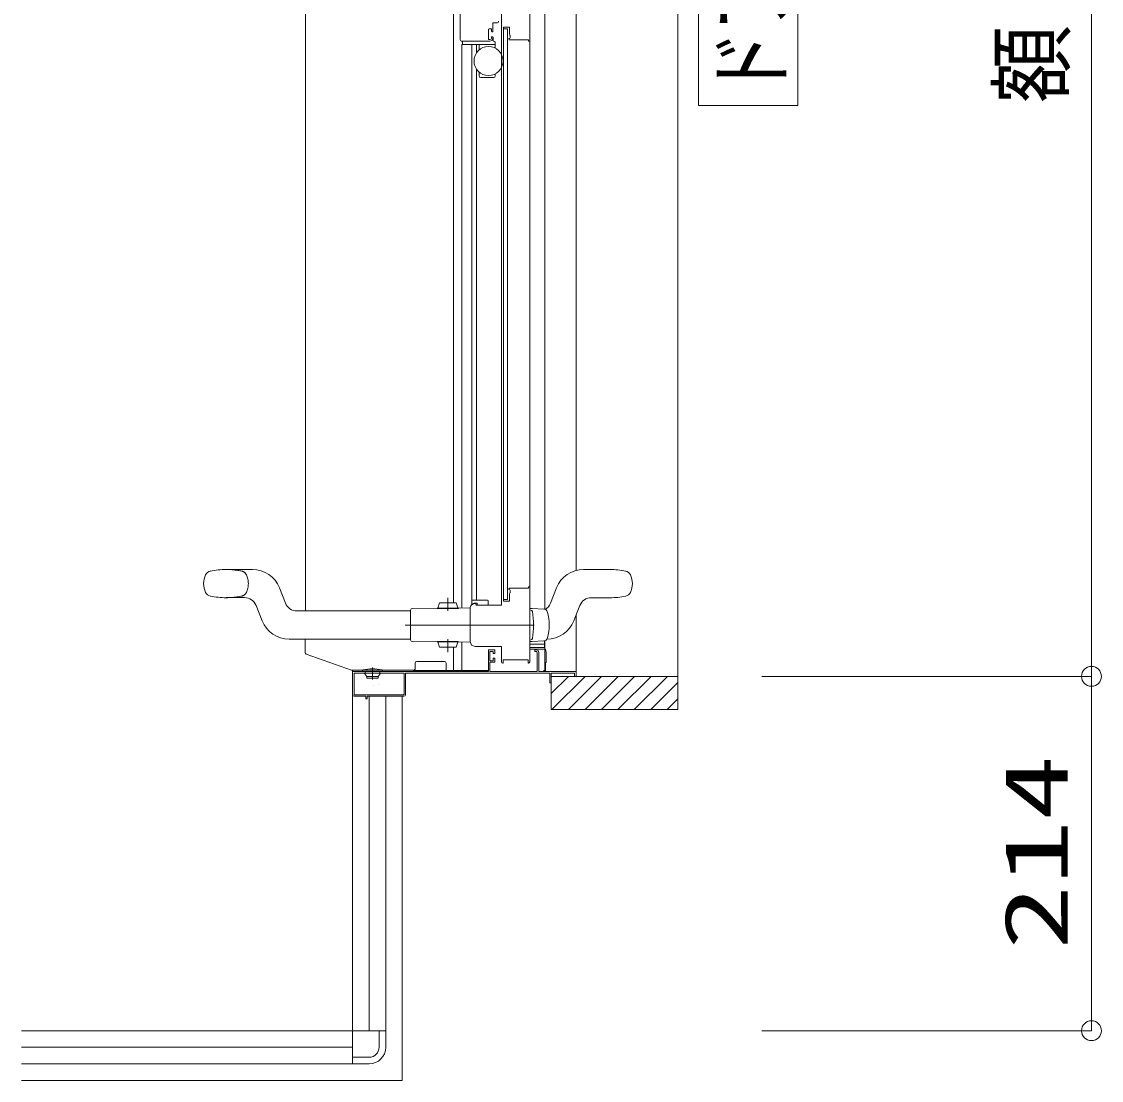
# Model space of a CAD drawing. Units: millimetres on the paper. Extents: x -305 to 305, y -152 to 152.
# Drawn here: x 36.57 to 69.19, y 31.07 to 63.04 of the extents above; entities that cross this region are included whole.
import ezdxf
from ezdxf.enums import TextEntityAlignment as Align

# ---------------------------------------------------------------- set-up
doc = ezdxf.new("R2010")
doc.units = ezdxf.units.MM
for name, pattern in [('DASHED2', [3, 2, -1]), ('LONG_CHAIN', [21, 18, -1, 1, -1]), ('LONG_DOUBLE_CHAIN', [21.8, 18, -1, 0.6, -0.6, 0.6, -1])]:
    doc.linetypes.add(name, pattern=pattern)
doc.layers.add('0-0_0', color=7, linetype='Continuous', lineweight=9)
doc.layers.add('0-1_VIEW0001', color=7, linetype='Continuous', lineweight=9)
doc.styles.add('ＭＳ ゴシック', font='')
doc.styles.get('ＭＳ ゴシック').set_extended_font_data('MS Gothic')

# ---------------------------------------------------------------- blocks, each defined once
blk = doc.blocks.new('_ORIGIN')
at = {"layer": '0-0_0'}
blk.add_line((0, 0), (-1, 0), dxfattribs=at)
blk.add_circle((0, 0), 0.5, dxfattribs=at)

msp = doc.modelspace()

# ---------------------------------------------------------------- linework, layer by layer
at = {"layer": '0-1_VIEW0001'}
for p, q in [((56.386, 102.749), (56.386, 42.274)), ((52.376, 101.574), (52.376, 45.294)), ((53.316, 101.574), (53.316, 46.469)), ((68.886, 43.874), (68.886, 101.169)), ((57.013, 60.511), (57.013, 84.511)), ((60.013, 60.511), (60.013, 84.511)), ((49.816, 82.574), (49.816, 62.499)), ((51.916, 43.714), (51.916, 64.399)), ((51.066, 45.439), (51.066, 63.699)), ((50.806, 62.994), (50.806, 62.749)), ((50.946, 63.009), (50.821, 63.009)), ((50.971, 63.054), (50.971, 63.034)), ((50.666, 62.799), (50.666, 62.524)), ((50.751, 62.824), (50.691, 62.824)), ((50.766, 62.749), (50.766, 62.809)), ((50.796, 62.739), (50.776, 62.739)), ((51.121, 62.879), (51.121, 45.544)), ((51.246, 62.829), (51.121, 62.829)), ((51.246, 62.829), (51.246, 45.594)), ((51.304, 62.67), (51.32, 62.631)), ((50.706, 62.449), (49.866, 62.449)), ((50.851, 62.354), (49.866, 62.354)), ((49.881, 62.379), (49.881, 62.424)), ((50.311, 62.105), (50.311, 62.349)), ((50.386, 62.186), (50.386, 62.354)), ((50.691, 62.499), (50.716, 62.499)), ((50.766, 62.549), (50.766, 62.579)), ((50.776, 62.589), (50.796, 62.589)), ((50.806, 62.579), (50.806, 62.549)), ((50.816, 62.574), (50.816, 62.469)), ((50.851, 62.444), (50.841, 62.444)), ((50.876, 62.379), (50.876, 62.419)), ((50.876, 62.379), (50.876, 62.24)), ((51.281, 62.519), (51.281, 62.518)), ((51.283, 62.51), (51.291, 62.496)), ((51.296, 62.529), (51.291, 62.529)), ((51.304, 62.489), (51.871, 62.489)), ((51.321, 62.626), (51.321, 62.554)), ((51.881, 62.479), (51.881, 62.459)), ((51.891, 62.449), (51.916, 62.449)), ((50.311, 45.574), (50.311, 61.602)), ((50.386, 61.404), (50.386, 61.522)), ((50.826, 61.354), (50.436, 61.354)), ((50.876, 61.467), (50.876, 61.404)), ((60.013, 60.511), (57.013, 60.511)), ((54.341, 46.499), (53.542, 46.499)), ((51.281, 45.904), (51.281, 45.905)), ((51.283, 45.912), (51.291, 45.926)), ((51.296, 45.894), (51.291, 45.894)), ((51.301, 45.554), (51.301, 45.734)), ((51.304, 45.753), (51.32, 45.791)), ((51.321, 45.797), (51.321, 45.869)), ((52.728, 45.946), (52.546, 45.486)), ((50.291, 45.459), (50.291, 45.439)), ((50.306, 45.424), (51.051, 45.424)), ((50.326, 45.484), (50.326, 45.424)), ((50.663, 45.549), (50.663, 45.424)), ((51.246, 45.594), (51.121, 45.594)), ((51.121, 45.544), (51.291, 45.544)), ((53.431, 45.412), (53.35, 45.209)), ((53.779, 45.649), (54.341, 45.649)), ((51.916, 45.324), (51.991, 45.324)), ((51.991, 45.324), (52.338, 45.306)), ((52.451, 45.214), (52.452, 45.215)), ((53.318, 43.274), (53.318, 45.127)), ((51.066, 43.714), (51.066, 44.174)), ((51.071, 44.144), (51.071, 44.144)), ((51.991, 44.324), (51.916, 44.324)), ((52.351, 44.144), (51.916, 44.144)), ((51.916, 44.096), (52.396, 44.096)), ((52.338, 44.342), (51.991, 44.324)), ((52.363, 44.346), (52.363, 44.244)), ((52.376, 44.35), (52.376, 43.449)), ((52.396, 44.096), (52.415, 43.999)), ((49.341, 43.724), (48.504, 43.724)), ((52.141, 43.999), (52.141, 43.424)), ((52.416, 43.994), (52.416, 43.696)), ((48.414, 43.459), (46.531, 43.459)), ((46.566, 31.574), (46.566, 43.459)), ((46.566, 43.459), (46.566, 42.724)), ((46.866, 43.461), (46.866, 43.449)), ((46.866, 43.424), (46.866, 43.444)), ((46.948, 43.409), (46.948, 43.389)), ((47.383, 43.409), (47.383, 43.389)), ((47.466, 43.424), (47.466, 43.444)), ((50.666, 43.446), (48.394, 43.446)), ((48.454, 43.509), (48.454, 43.674)), ((49.391, 43.446), (49.391, 43.674)), ((50.716, 43.699), (50.866, 43.699)), ((52.371, 43.446), (52.336, 43.446)), ((52.396, 43.696), (52.396, 43.471)), ((52.416, 43.696), (52.396, 43.696)), ((46.611, 43.359), (46.611, 42.734)), ((48.106, 43.374), (46.626, 43.374)), ((46.991, 43.274), (46.931, 43.352)), ((47.341, 43.274), (46.991, 43.274)), ((46.991, 43.224), (46.991, 43.274)), ((46.991, 43.224), (47.341, 43.224)), ((47.341, 43.274), (47.4, 43.352)), ((47.341, 43.224), (47.341, 43.274)), ((48.121, 42.734), (48.121, 43.359)), ((52.566, 42.274), (52.566, 43.374)), ((52.566, 43.374), (53.266, 43.374)), ((52.566, 43.089), (52.566, 43.359)), ((56.386, 43.274), (52.566, 43.274)), ((53.086, 43.274), (52.566, 42.754)), ((53.586, 43.274), (52.586, 42.274)), ((54.086, 43.274), (53.086, 42.274)), ((53.266, 43.374), (53.266, 43.274)), ((53.281, 43.274), (53.301, 43.274)), ((54.586, 43.274), (53.586, 42.274)), ((55.086, 43.274), (54.086, 42.274)), ((55.581, 43.274), (54.581, 42.274)), ((56.076, 43.274), (55.076, 42.274)), ((56.386, 43.089), (55.571, 42.274)), ((58.926, 43.274), (68.886, 43.274)), ((58.926, 43.274), (68.886, 43.274)), ((46.616, 42.674), (46.966, 42.674)), ((46.626, 42.719), (48.106, 42.719)), ((46.966, 42.674), (46.966, 42.599)), ((47.006, 42.674), (48.116, 42.674)), ((47.066, 32.574), (47.066, 42.674)), ((47.566, 32.574), (47.566, 42.674)), ((47.566, 42.674), (47.566, 32.574)), ((56.386, 42.594), (56.066, 42.274)), ((68.886, 33.174), (68.886, 42.674)), ((56.386, 42.274), (52.566, 42.274)), ((47.566, 32.574), (36.566, 32.574)), ((47.166, 32.574), (47.566, 32.574)), ((47.366, 32.574), (47.366, 32.074)), ((47.566, 32.574), (47.566, 32.074)), ((58.926, 32.574), (68.886, 32.574)), ((46.566, 32.074), (36.566, 32.074)), ((46.566, 31.574), (46.566, 31.974)), ((47.066, 31.774), (46.566, 31.774)), ((46.566, 31.574), (36.566, 31.574)), ((36.566, 31.574), (46.566, 31.574)), ((46.566, 31.574), (47.066, 31.574))]:
    msp.add_line(p, q, dxfattribs=at)
at = {"layer": '0-1_VIEW0001', "color": 5}
for p, q in [((49.616, 45.495), (49.616, 81.689)), ((45.141, 45.25), (45.141, 80.689)), ((49.866, 62.349), (49.866, 45.337)), ((50.171, 62.349), (50.171, 45.568)), ((42.741, 46.5), (43.54, 46.5)), ((44.536, 45.487), (44.354, 45.947)), ((42.741, 45.65), (43.302, 45.65)), ((43.833, 44.953), (43.651, 45.413)), ((49.766, 45.342), (49.116, 45.336)), ((49.141, 45.336), (49.189, 45.491)), ((49.189, 45.491), (49.689, 45.496)), ((49.741, 45.341), (49.689, 45.496)), ((49.766, 45.342), (49.766, 45.326)), ((50.163, 45.549), (50.163, 45.447)), ((50.186, 45.574), (50.641, 45.574)), ((50.326, 45.484), (50.266, 45.484)), ((50.266, 45.474), (50.276, 45.474)), ((48.316, 45.25), (44.884, 45.25)), ((48.316, 45.274), (48.316, 44.374)), ((49.116, 45.331), (48.366, 45.324)), ((49.116, 45.336), (49.116, 45.32)), ((49.766, 45.326), (49.116, 45.32)), ((50.116, 45.34), (49.766, 45.337)), ((50.116, 44.324), (50.116, 45.325)), ((53.35, 45.21), (53.249, 44.952)), ((48.316, 44.4), (44.647, 44.4)), ((45.131, 43.994), (45.131, 44.4)), ((48.366, 44.324), (49.123, 44.318)), ((49.758, 44.323), (49.123, 44.328)), ((49.123, 44.328), (49.123, 44.313)), ((49.758, 44.307), (49.123, 44.313)), ((49.141, 44.313), (49.189, 44.157)), ((49.189, 44.157), (49.689, 44.153)), ((49.616, 43.446), (49.616, 44.153)), ((49.741, 44.307), (49.689, 44.153)), ((49.758, 44.307), (49.758, 44.323)), ((49.758, 44.312), (50.116, 44.309)), ((49.866, 44.311), (49.866, 43.446)), ((50.116, 44.325), (50.116, 44.324)), ((51.066, 44.174), (50.266, 44.174)), ((46.531, 43.459), (45.164, 43.947))]:
    msp.add_line(p, q, dxfattribs=at)
at = {"layer": '0-1_VIEW0001', "color": 5, "linetype": 'LONG_CHAIN'}
for p, q in [((49.441, 45.255), (49.438, 45.644)), ((52.047, 44.824), (48.155, 44.824)), ((52.047, 44.824), (48.155, 44.824)), ((52.047, 44.824), (48.328, 44.824)), ((52.047, 44.824), (48.328, 44.824)), ((49.441, 44.393), (49.438, 44.005))]:
    msp.add_line(p, q, dxfattribs=at)
at = {"layer": '0-1_VIEW0001', "linetype": 'LONG_DOUBLE_CHAIN'}
for p, q in [((47.166, 43.544), (47.166, 43.175)), ((48.066, 42.674), (48.066, 31.074)), ((36.566, 31.074), (48.066, 31.074))]:
    msp.add_line(p, q, dxfattribs=at)
at = {"layer": '0-1_VIEW0001', "color": 2}
for p, q in [((46.843, 43.217), (46.843, 43.218)), ((47.285, 43.172), (47.285, 43.173)), ((47.203, 43.003), (47.203, 43.003)), ((47.334, 43.035), (47.334, 43.036))]:
    msp.add_line(p, q, dxfattribs=at)
at = {"layer": '0-1_VIEW0001'}
for points in [[(50.821, 63.009), (50.81, 63.004), (50.806, 62.994)], [(50.971, 63.034), (50.963, 63.016), (50.946, 63.009)], [(50.691, 62.824), (50.673, 62.816), (50.666, 62.799)], [(50.766, 62.809), (50.761, 62.819), (50.751, 62.824)], [(50.776, 62.739), (50.769, 62.742), (50.766, 62.749)], [(50.806, 62.749), (50.803, 62.742), (50.796, 62.739)], [(51.121, 62.879), (51.301, 62.879), (51.301, 62.688)], [(51.301, 62.688), (51.302, 62.679), (51.304, 62.67)], [(51.32, 62.631), (51.321, 62.629), (51.321, 62.626)], [(49.866, 62.449), (49.83, 62.463), (49.816, 62.499)], [(50.666, 62.524), (50.673, 62.506), (50.691, 62.499)], [(50.806, 62.549), (50.777, 62.478), (50.706, 62.449)], [(50.716, 62.499), (50.751, 62.513), (50.766, 62.549)], [(50.766, 62.579), (50.769, 62.586), (50.776, 62.589)], [(50.796, 62.589), (50.803, 62.586), (50.806, 62.579)], [(51.291, 62.529), (51.284, 62.526), (51.281, 62.519)], [(51.281, 62.518), (51.281, 62.514), (51.283, 62.51)], [(51.291, 62.496), (51.297, 62.491), (51.304, 62.489)], [(51.321, 62.554), (51.313, 62.536), (51.296, 62.529)], [(51.871, 62.489), (51.878, 62.486), (51.881, 62.479)], [(51.881, 62.459), (51.884, 62.452), (51.891, 62.449)], [(51.281, 45.905), (51.281, 45.909), (51.283, 45.912)], [(51.291, 45.894), (51.284, 45.897), (51.281, 45.904)], [(51.291, 45.926), (51.297, 45.932), (51.304, 45.934)], [(51.321, 45.869), (51.313, 45.886), (51.296, 45.894)], [(51.301, 45.734), (51.302, 45.744), (51.304, 45.753)], [(51.304, 45.934), (51.881, 45.934), (51.881, 45.974), (51.916, 45.974)], [(51.32, 45.791), (51.321, 45.794), (51.321, 45.797)], [(50.291, 45.439), (50.295, 45.428), (50.306, 45.424)], [(51.051, 45.424), (51.061, 45.428), (51.066, 45.439)], [(51.291, 45.544), (51.298, 45.547), (51.301, 45.554)], [(50.866, 43.699), (50.866, 43.819), (50.816, 43.819), (50.816, 43.744), (50.716, 43.744), (50.716, 44.029), (50.816, 44.029), (50.816, 43.969), (50.866, 43.969), (50.866, 44.074), (50.666, 44.074), (50.666, 43.424), (46.566, 43.424)], [(51.916, 44.244), (52.366, 44.244), (52.366, 44.159)], [(52.116, 44.074), (52.066, 44.074), (52.066, 44.024), (52.116, 44.024)], [(52.191, 43.999), (52.169, 44.052), (52.116, 44.074)], [(51.116, 43.684), (51.113, 43.677), (51.106, 43.674), (51.078, 43.685), (51.066, 43.714)], [(51.866, 43.684), (51.866, 43.774), (51.116, 43.774), (51.116, 43.684)], [(51.916, 43.714), (51.904, 43.685), (51.876, 43.674), (51.869, 43.677), (51.866, 43.684)], [(52.116, 44.024), (52.133, 44.016), (52.141, 43.999)], [(53.318, 43.424), (52.191, 43.424), (52.191, 43.999)], [(48.454, 43.509), (48.454, 43.506), (48.454, 43.499), (48.451, 43.488), (48.445, 43.476), (48.437, 43.467), (48.426, 43.46), (48.418, 43.459), (48.414, 43.459)], [(52.141, 43.424), (50.716, 43.424), (50.716, 43.699)], [(48.166, 42.724), (48.166, 43.369), (52.526, 43.369), (52.526, 43.074), (52.566, 43.074)], [(46.566, 42.724), (46.58, 42.688), (46.616, 42.674)], [(46.966, 42.599), (47.006, 42.599), (47.006, 42.674)], [(48.116, 42.674), (48.151, 42.688), (48.166, 42.724)]]:
    msp.add_lwpolyline(points, dxfattribs=at)
at = {"layer": '0-1_VIEW0001', "color": 5}
for points in [[(50.276, 45.474), (50.286, 45.469), (50.291, 45.459)], [(50.266, 44.174), (50.16, 44.218), (50.116, 44.324)]]:
    msp.add_lwpolyline(points, dxfattribs=at)
at = {"layer": '0-1_VIEW0001'}
msp.add_circle((50.671, 61.854), 0.438, dxfattribs=at)
for centre, radius, start, end in [((49.866, 62.424), 0.015, 0, 90), ((49.906, 62.379), 0.025, 180, 270), ((50.841, 62.469), 0.025, 180, 270), ((50.851, 62.419), 0.025, 0, 90), ((50.851, 62.379), 0.025, 270, 0), ((50.436, 61.404), 0.05, 180, 270), ((50.826, 61.404), 0.05, 270, 0), ((53.542, 45.624), 0.875, 90, 158.3964), ((54.341, 44.091), 2.408, 78.6588, 90), ((54.775, 46.256), 0.2, 25.34, 78.6588), ((54.391, 46.074), 0.625, 334.66, 25.34), ((54.341, 48.056), 2.408, 270, 281.3412), ((54.775, 45.892), 0.2, 281.3412, 334.66), ((50.638, 45.549), 0.025, 0, 90), ((50.638, 45.549), 0.025, 0, 90), ((52.197, 45.624), 0.375, 299.104, 338.3964), ((53.779, 45.274), 0.375, 90, 158.3964), ((52.331, 45.181), 0.125, 15.9428, 86.999), ((51.085, 44.824), 1.421, 344.017, 15.9811), ((52.331, 44.467), 0.125, 273.0011, 344.0538), ((52.351, 44.159), 0.015, 270, 0), ((48.504, 43.674), 0.05, 90, 180), ((49.341, 43.674), 0.05, 0, 90), ((52.391, 43.994), 0.025, 0, 11.3099), ((46.891, 43.444), 0.025, 102.424, 180), ((47.166, 42.195), 1.303, 77.576, 102.424), ((46.933, 43.409), 0.015, 0, 90), ((46.933, 43.389), 0.015, 289.4712, 0), ((47.398, 43.409), 0.015, 90, 180), ((47.398, 43.389), 0.015, 180, 250.5288), ((47.441, 43.444), 0.025, 0, 77.576), ((52.371, 43.471), 0.025, 270, 0), ((46.626, 43.359), 0.015, 90, 180), ((46.943, 43.361), 0.015, 109.4712, 217.1609), ((47.388, 43.361), 0.015, 322.8392, 70.5288), ((48.106, 43.359), 0.015, 0, 90), ((46.626, 42.734), 0.015, 180, 270), ((48.106, 42.734), 0.015, 270, 0), ((47.066, 32.074), 0.5, 270, 0), ((47.066, 32.074), 0.3, 270, 0)]:
    msp.add_arc(centre, radius, start, end, dxfattribs=at)
at = {"layer": '0-1_VIEW0001', "color": 5}
for centre, radius, start, end in [((42.691, 46.075), 0.625, 154.66, 205.34), ((42.307, 46.257), 0.2, 101.3412, 154.66), ((42.741, 44.092), 2.408, 90, 101.3412), ((43.54, 45.625), 0.875, 21.6036, 90), ((42.307, 45.893), 0.2, 205.34, 258.6588), ((42.741, 48.057), 2.408, 258.6588, 270), ((43.302, 45.275), 0.375, 21.6036, 90), ((44.884, 45.625), 0.375, 201.6036, 270), ((50.266, 45.324), 0.15, 90, 180.452), ((50.188, 45.549), 0.025, 90, 180), ((50.188, 45.549), 0.025, 90, 180), ((50.266, 45.324), 0.16, 90, 129.8384), ((48.366, 45.274), 0.05, 90, 180), ((51.95, 45.22), 0.0485, 12.6556, 92.4972), ((49.712, 44.824), 2.321, 349.9146, 10.0854), ((44.647, 45.275), 0.875, 201.6036, 270), ((52.435, 45.274), 0.875, 270, 338.3964), ((48.366, 44.374), 0.05, 180, 270), ((51.95, 44.428), 0.0485, 267.5028, 347.3444), ((45.181, 43.994), 0.05, 180, 250.3462)]:
    msp.add_arc(centre, radius, start, end, dxfattribs=at)
at = {"layer": '0-1_VIEW0001', "color": 5, "linetype": 'DASHED2'}
for centre, radius, start, end in [((42.741, 44.092), 2.408, 78.6588, 90), ((43.175, 46.257), 0.2, 25.34, 78.6588), ((42.791, 46.075), 0.625, 334.66, 25.34), ((42.741, 48.057), 2.408, 270, 281.3412), ((43.175, 45.893), 0.2, 281.3412, 334.66)]:
    msp.add_arc(centre, radius, start, end, dxfattribs=at)
at = {"layer": '0-1_VIEW0001', "color": 2}
msp.add_arc((49.712, 44.824), 2.321, 349.9146, 10.0854, dxfattribs=at)

# ---------------------------------------------------------------- block references
at = {"layer": '0-1_VIEW0001', "xscale": 0.6, "yscale": 0.6}
for p, rotation in [((68.886, 43.274), 270), ((68.886, 43.274), 90), ((68.886, 32.574), 270)]:
    msp.add_blockref('_ORIGIN', p, dxfattribs=dict(at, rotation=rotation))

# ---------------------------------------------------------------- texts
at = {"layer": '0-1_VIEW0001', "style": 'ＭＳ ゴシック'}
for s, width, p in [('ドア位置ＢＲ\u3000２００移動', 0.75, (60.132, 60.797)), ('額', 0.9, (68.62, 60.583)), ('214', 1.5, (68.747, 35.014))]:
    msp.add_text(s, height=1.921, rotation=90, dxfattribs=dict(at, width=width)).set_placement(p, align=Align.BOTTOM_LEFT)

doc.saveas('drawing.dxf')
